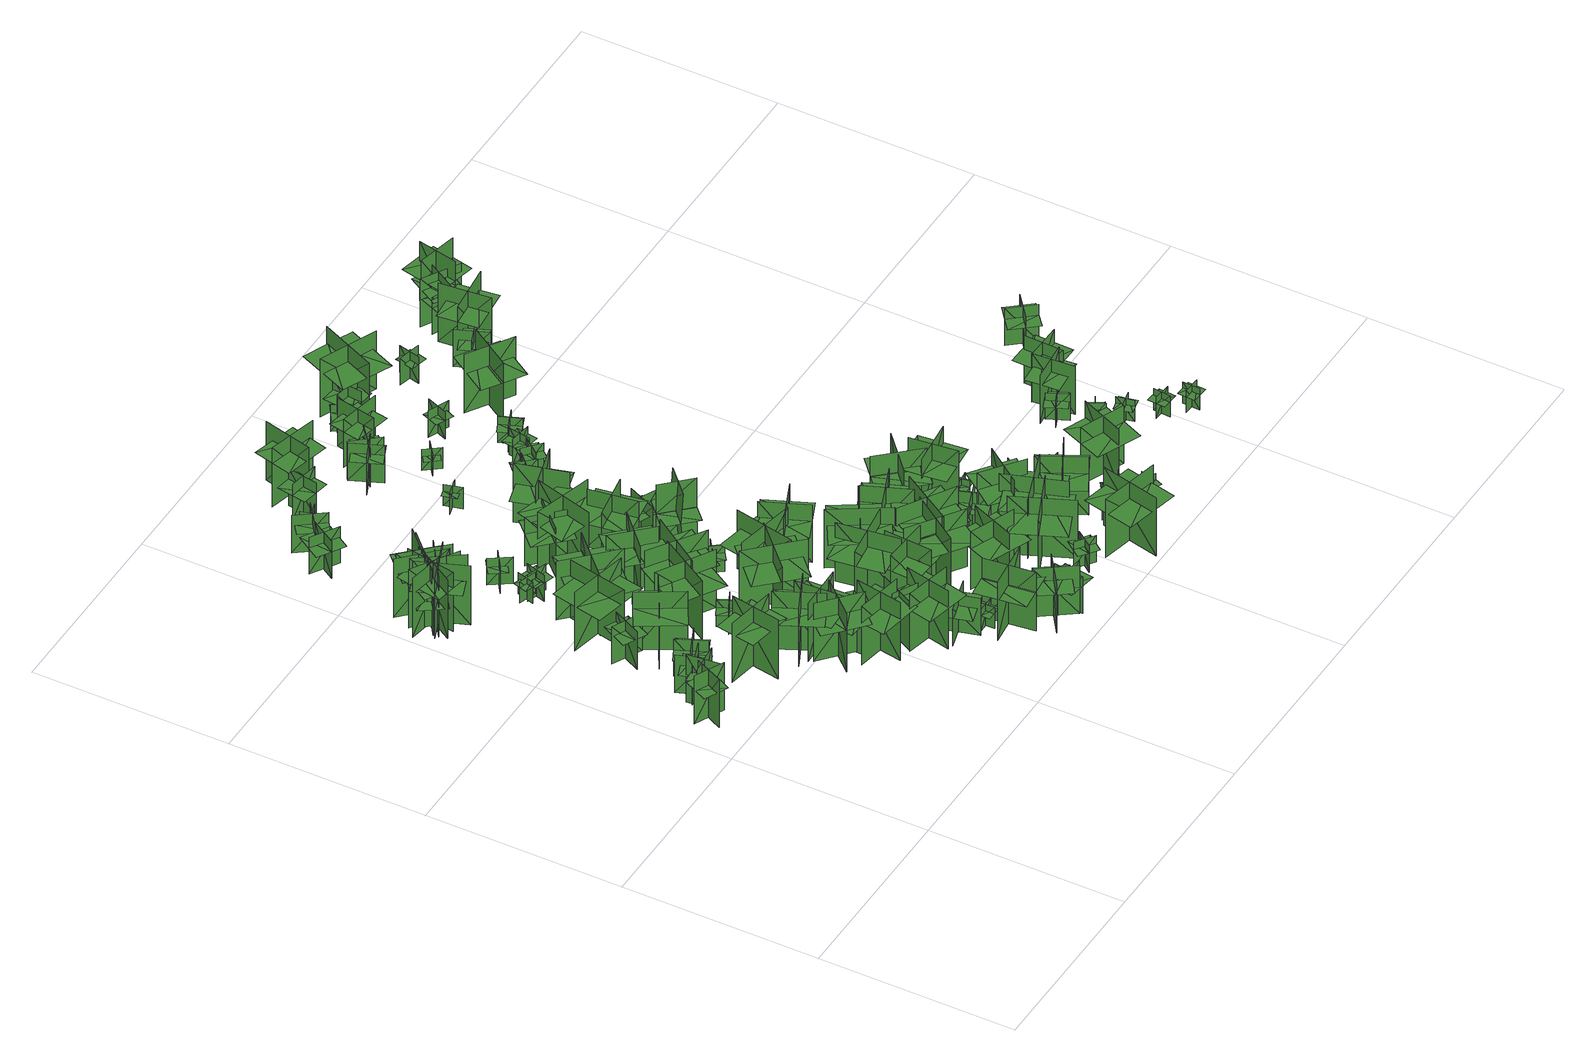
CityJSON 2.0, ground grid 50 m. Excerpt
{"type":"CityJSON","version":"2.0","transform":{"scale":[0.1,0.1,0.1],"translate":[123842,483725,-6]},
"CityObjects":{
"tree1":{"type":"SolitaryVegetationObject","geometry":[{"type":"MultiSurface","lod":"1","boundaries":[[[0,1,2]],[[0,2,3]],[[4,5,6]],[[4,6,7]],[[8,9,10]],[[8,10,11]],[[8,11,12]],[[8,12,13]]]}]},
"tree2":{"type":"SolitaryVegetationObject","geometry":[{"type":"MultiSurface","lod":"1","boundaries":[[[14,15,16]],[[14,16,17]],[[18,19,20]],[[18,20,21]],[[22,23,24]],[[22,24,25]],[[22,25,26]],[[22,26,27]]]}]},
"tree3":{"type":"SolitaryVegetationObject","geometry":[{"type":"MultiSurface","lod":"1","boundaries":[[[28,29,30]],[[28,30,31]],[[32,33,34]],[[32,34,35]],[[36,37,38]],[[36,38,39]],[[36,40,41]],[[36,41,37]]]}]},
"tree4":{"type":"SolitaryVegetationObject","geometry":[{"type":"MultiSurface","lod":"1","boundaries":[[[42,43,44]],[[42,44,45]],[[46,47,48]],[[46,48,49]],[[50,51,52]],[[50,52,53]],[[50,53,54]],[[50,54,55]]]}]},
"tree5":{"type":"SolitaryVegetationObject","geometry":[{"type":"MultiSurface","lod":"1","boundaries":[[[56,57,58]],[[56,58,59]],[[60,61,62]],[[60,62,63]],[[64,65,66]],[[64,66,67]],[[64,68,69]],[[64,69,65]]]}]},
"tree6":{"type":"SolitaryVegetationObject","geometry":[{"type":"MultiSurface","lod":"1","boundaries":[[[70,71,72]],[[70,72,73]],[[74,75,76]],[[74,76,77]],[[78,79,80]],[[78,80,81]],[[78,82,83]],[[78,83,79]]]}]},
"tree7":{"type":"SolitaryVegetationObject","geometry":[{"type":"MultiSurface","lod":"1","boundaries":[[[84,85,86]],[[84,86,87]],[[88,89,90]],[[88,90,91]],[[92,93,94]],[[92,94,95]],[[92,96,97]],[[92,97,93]]]}]},
"tree8":{"type":"SolitaryVegetationObject","geometry":[{"type":"MultiSurface","lod":"1","boundaries":[[[98,99,100]],[[98,100,101]],[[102,103,104]],[[102,104,105]],[[106,107,108]],[[106,108,109]],[[106,110,111]],[[106,111,107]]]}]},
"tree9":{"type":"SolitaryVegetationObject","geometry":[{"type":"MultiSurface","lod":"1","boundaries":[[[112,113,114]],[[112,114,115]],[[116,117,118]],[[116,118,119]],[[120,121,122]],[[120,122,123]],[[120,124,125]],[[120,125,121]]]}]},
"tree10":{"type":"SolitaryVegetationObject","geometry":[{"type":"MultiSurface","lod":"1","boundaries":[[[126,127,128]],[[126,128,129]],[[130,131,132]],[[130,132,133]],[[134,135,136]],[[134,136,137]],[[134,138,139]],[[134,139,135]]]}]},
"tree11":{"type":"SolitaryVegetationObject","geometry":[{"type":"MultiSurface","lod":"1","boundaries":[[[140,141,142]],[[140,142,143]],[[144,145,146]],[[144,146,147]],[[148,149,150]],[[148,150,151]],[[148,151,152]],[[148,152,153]]]}]},
"tree12":{"type":"SolitaryVegetationObject","geometry":[{"type":"MultiSurface","lod":"1","boundaries":[[[154,155,156]],[[154,156,157]],[[158,159,160]],[[158,160,161]],[[162,163,164]],[[162,164,165]],[[162,166,167]],[[162,167,163]]]}]},
"tree13":{"type":"SolitaryVegetationObject","geometry":[{"type":"MultiSurface","lod":"1","boundaries":[[[168,169,170]],[[168,170,171]],[[172,173,174]],[[172,174,175]],[[176,177,178]],[[176,178,179]],[[176,180,181]],[[176,181,177]]]}]},
"tree14":{"type":"SolitaryVegetationObject","geometry":[{"type":"MultiSurface","lod":"1","boundaries":[[[182,183,184]],[[182,184,185]],[[186,187,188]],[[186,188,189]],[[190,191,192]],[[190,192,193]],[[190,193,194]],[[190,194,195]]]}]},
"tree15":{"type":"SolitaryVegetationObject","geometry":[{"type":"MultiSurface","lod":"1","boundaries":[[[196,197,198]],[[196,198,199]],[[200,201,202]],[[200,202,203]],[[204,205,206]],[[204,206,207]],[[204,208,209]],[[204,209,205]]]}]},
"tree16":{"type":"SolitaryVegetationObject","geometry":[{"type":"MultiSurface","lod":"1","boundaries":[[[210,211,212]],[[210,212,213]],[[214,215,216]],[[214,216,217]],[[218,219,220]],[[218,220,221]],[[218,221,222]],[[218,222,223]]]}]},
"tree17":{"type":"SolitaryVegetationObject","geometry":[{"type":"MultiSurface","lod":"1","boundaries":[[[224,225,226]],[[224,226,227]],[[228,229,230]],[[228,230,231]],[[232,233,234]],[[232,234,235]],[[232,235,236]],[[232,236,237]]]}]},
"tree18":{"type":"SolitaryVegetationObject","geometry":[{"type":"MultiSurface","lod":"1","boundaries":[[[238,239,240]],[[238,240,241]],[[242,243,244]],[[242,244,245]],[[246,247,248]],[[246,248,249]],[[246,249,250]],[[246,250,251]]]}]},
"tree19":{"type":"SolitaryVegetationObject","geometry":[{"type":"MultiSurface","lod":"1","boundaries":[[[252,253,254]],[[252,254,255]],[[256,257,258]],[[256,258,259]],[[260,261,262]],[[260,262,263]],[[260,263,264]],[[260,264,265]]]}]},
"tree20":{"type":"SolitaryVegetationObject","geometry":[{"type":"MultiSurface","lod":"1","boundaries":[[[266,267,268]],[[266,268,269]],[[270,271,272]],[[270,272,273]],[[274,275,276]],[[274,276,277]],[[274,278,279]],[[274,279,275]]]}]},
"tree21":{"type":"SolitaryVegetationObject","geometry":[{"type":"MultiSurface","lod":"1","boundaries":[[[280,281,282]],[[280,282,283]],[[284,285,286]],[[284,286,287]],[[288,289,290]],[[288,290,291]],[[288,292,293]],[[288,293,289]]]}]},
"tree22":{"type":"SolitaryVegetationObject","geometry":[{"type":"MultiSurface","lod":"1","boundaries":[[[294,295,296]],[[294,296,297]],[[298,299,300]],[[298,300,301]],[[302,303,304]],[[302,304,305]],[[302,305,306]],[[302,306,307]]]}]},
"tree23":{"type":"SolitaryVegetationObject","geometry":[{"type":"MultiSurface","lod":"1","boundaries":[[[308,309,310]],[[308,310,311]],[[312,313,314]],[[312,314,315]],[[316,317,318]],[[316,318,319]],[[316,319,320]],[[316,320,321]]]}]},
"tree24":{"type":"SolitaryVegetationObject","geometry":[{"type":"MultiSurface","lod":"1","boundaries":[[[322,323,324]],[[322,324,325]],[[326,327,328]],[[326,328,329]],[[330,331,332]],[[330,332,333]],[[330,333,334]],[[330,334,335]]]}]},
"tree25":{"type":"SolitaryVegetationObject","geometry":[{"type":"MultiSurface","lod":"1","boundaries":[[[336,337,338]],[[336,338,339]],[[340,341,342]],[[340,342,343]],[[344,345,346]],[[344,346,347]],[[344,347,348]],[[344,348,349]]]}]},
"tree26":{"type":"SolitaryVegetationObject","geometry":[{"type":"MultiSurface","lod":"1","boundaries":[[[350,351,352]],[[350,352,353]],[[354,355,356]],[[354,356,357]],[[358,359,360]],[[358,360,361]],[[358,361,362]],[[358,362,363]]]}]},
"tree27":{"type":"SolitaryVegetationObject","geometry":[{"type":"MultiSurface","lod":"1","boundaries":[[[364,365,366]],[[364,366,367]],[[368,369,370]],[[368,370,371]],[[372,373,374]],[[372,374,375]],[[372,375,376]],[[372,376,377]]]}]},
"tree28":{"type":"SolitaryVegetationObject","geometry":[{"type":"MultiSurface","lod":"1","boundaries":[[[378,379,380]],[[378,380,381]],[[382,383,384]],[[382,384,385]],[[386,387,388]],[[386,388,389]],[[386,390,391]],[[386,391,387]]]}]},
"tree29":{"type":"SolitaryVegetationObject","geometry":[{"type":"MultiSurface","lod":"1","boundaries":[[[392,393,394]],[[392,394,395]],[[396,397,398]],[[396,398,399]],[[400,401,402]],[[400,402,403]],[[400,404,405]],[[400,405,401]]]}]},
"tree30":{"type":"SolitaryVegetationObject","geometry":[{"type":"MultiSurface","lod":"1","boundaries":[[[406,407,408]],[[406,408,409]],[[410,411,412]],[[410,412,413]],[[414,415,416]],[[414,416,417]],[[414,417,418]],[[414,418,419]]]}]},
"tree31":{"type":"SolitaryVegetationObject","geometry":[{"type":"MultiSurface","lod":"1","boundaries":[[[420,421,422]],[[420,422,423]],[[424,425,426]],[[424,426,427]],[[428,429,430]],[[428,430,431]],[[428,431,432]],[[428,432,433]]]}]},
"tree32":{"type":"SolitaryVegetationObject","geometry":[{"type":"MultiSurface","lod":"1","boundaries":[[[434,435,436]],[[434,436,437]],[[438,439,440]],[[438,440,441]],[[442,443,444]],[[442,444,445]],[[442,445,446]],[[442,446,447]]]}]},
"tree33":{"type":"SolitaryVegetationObject","geometry":[{"type":"MultiSurface","lod":"1","boundaries":[[[448,449,450]],[[448,450,451]],[[452,453,454]],[[452,454,455]],[[456,457,458]],[[456,458,459]],[[456,459,460]],[[456,460,461]]]}]},
"tree34":{"type":"SolitaryVegetationObject","geometry":[{"type":"MultiSurface","lod":"1","boundaries":[[[462,463,464]],[[462,464,465]],[[466,467,468]],[[466,468,469]],[[470,471,472]],[[470,472,473]],[[470,473,474]],[[470,474,475]]]}]},
"tree35":{"type":"SolitaryVegetationObject","geometry":[{"type":"MultiSurface","lod":"1","boundaries":[[[476,477,478]],[[476,478,479]],[[480,481,482]],[[480,482,483]],[[484,485,486]],[[484,486,487]],[[484,487,488]],[[484,488,489]]]}]},
"tree36":{"type":"SolitaryVegetationObject","geometry":[{"type":"MultiSurface","lod":"1","boundaries":[[[490,491,492]],[[490,492,493]],[[494,495,496]],[[494,496,497]],[[498,499,500]],[[498,500,501]],[[498,501,502]],[[498,502,503]]]}]},
"tree37":{"type":"SolitaryVegetationObject","geometry":[{"type":"MultiSurface","lod":"1","boundaries":[[[504,505,506]],[[504,506,507]],[[508,509,510]],[[508,510,511]],[[512,513,514]],[[512,514,515]],[[512,515,516]],[[512,516,517]]]}]},
"tree38":{"type":"SolitaryVegetationObject","geometry":[{"type":"MultiSurface","lod":"1","boundaries":[[[518,519,520]],[[518,520,521]],[[522,523,524]],[[522,524,525]],[[526,527,528]],[[526,528,529]],[[526,527,530]],[[526,530,531]]]}]},
"tree39":{"type":"SolitaryVegetationObject","geometry":[{"type":"MultiSurface","lod":"1","boundaries":[[[532,533,534]],[[532,534,535]],[[536,537,538]],[[536,538,539]],[[540,541,542]],[[540,542,543]],[[540,541,544]],[[540,544,545]]]}]},
"tree40":{"type":"SolitaryVegetationObject","geometry":[{"type":"MultiSurface","lod":"1","boundaries":[[[546,547,548]],[[546,548,549]],[[550,551,552]],[[550,552,553]],[[554,555,556]],[[554,556,557]],[[554,557,558]],[[554,558,559]]]}]},
"tree41":{"type":"SolitaryVegetationObject","geometry":[{"type":"MultiSurface","lod":"1","boundaries":[[[560,561,562]],[[560,562,563]],[[564,565,566]],[[564,566,567]],[[568,569,570]],[[568,570,571]],[[568,571,572]],[[568,572,573]]]}]},
"tree42":{"type":"SolitaryVegetationObject","geometry":[{"type":"MultiSurface","lod":"1","boundaries":[[[574,575,576]],[[574,576,577]],[[578,579,580]],[[578,580,581]],[[582,583,584]],[[582,584,585]],[[582,585,586]],[[582,586,587]]]}]},
"tree43":{"type":"SolitaryVegetationObject","geometry":[{"type":"MultiSurface","lod":"1","boundaries":[[[588,589,590]],[[588,590,591]],[[592,593,594]],[[592,594,595]],[[596,597,598]],[[596,598,599]],[[596,599,600]],[[596,600,601]]]}]},
"tree44":{"type":"SolitaryVegetationObject","geometry":[{"type":"MultiSurface","lod":"1","boundaries":[[[602,603,604]],[[602,604,605]],[[606,607,608]],[[606,608,609]],[[610,611,612]],[[610,612,613]],[[610,613,614]],[[610,614,615]]]}]},
"tree45":{"type":"SolitaryVegetationObject","geometry":[{"type":"MultiSurface","lod":"1","boundaries":[[[616,617,618]],[[616,618,619]],[[620,621,622]],[[620,622,623]],[[624,625,626]],[[624,626,627]],[[624,627,628]],[[624,628,629]]]}]},
"tree46":{"type":"SolitaryVegetationObject","geometry":[{"type":"MultiSurface","lod":"1","boundaries":[[[630,631,632]],[[630,632,633]],[[634,635,636]],[[634,636,637]],[[638,639,640]],[[638,640,641]],[[638,641,642]],[[638,642,643]]]}]},
"tree47":{"type":"SolitaryVegetationObject","geometry":[{"type":"MultiSurface","lod":"1","boundaries":[[[644,645,646]],[[644,646,647]],[[648,649,650]],[[648,650,651]],[[652,653,654]],[[652,654,655]],[[652,656,657]],[[652,657,653]]]}]},
"tree48":{"type":"SolitaryVegetationObject","geometry":[{"type":"MultiSurface","lod":"1","boundaries":[[[658,659,660]],[[658,660,661]],[[662,663,664]],[[662,664,665]],[[666,667,668]],[[666,668,669]],[[666,669,670]],[[666,670,671]]]}]},
"tree49":{"type":"SolitaryVegetationObject","geometry":[{"type":"MultiSurface","lod":"1","boundaries":[[[672,673,674]],[[672,674,675]],[[676,677,678]],[[676,678,679]],[[680,681,682]],[[680,682,683]],[[680,684,685]],[[680,685,681]]]}]},
"tree50":{"type":"SolitaryVegetationObject","geometry":[{"type":"MultiSurface","lod":"1","boundaries":[[[686,687,688]],[[686,688,689]],[[690,691,692]],[[690,692,693]],[[694,695,696]],[[694,696,697]],[[694,697,698]],[[694,698,699]]]}]},
"tree51":{"type":"SolitaryVegetationObject","geometry":[{"type":"MultiSurface","lod":"1","boundaries":[[[700,701,702]],[[700,702,703]],[[704,705,706]],[[704,706,707]],[[708,709,710]],[[708,710,711]],[[708,711,712]],[[708,712,713]]]}]},
"tree52":{"type":"SolitaryVegetationObject","geometry":[{"type":"MultiSurface","lod":"1","boundaries":[[[714,715,716]],[[714,716,717]],[[718,719,720]],[[718,720,721]],[[722,723,724]],[[722,724,725]],[[722,723,726]],[[722,726,727]]]}]},
"tree53":{"type":"SolitaryVegetationObject","geometry":[{"type":"MultiSurface","lod":"1","boundaries":[[[728,729,730]],[[728,730,731]],[[732,733,734]],[[732,734,735]],[[736,737,738]],[[736,738,739]],[[736,739,740]],[[736,740,741]]]}]},
"tree54":{"type":"SolitaryVegetationObject","geometry":[{"type":"MultiSurface","lod":"1","boundaries":[[[742,743,744]],[[742,744,745]],[[746,747,748]],[[746,748,749]],[[750,751,752]],[[750,752,753]],[[750,753,754]],[[750,754,755]]]}]},
"tree55":{"type":"SolitaryVegetationObject","geometry":[{"type":"MultiSurface","lod":"1","boundaries":[[[756,757,758]],[[756,758,759]],[[760,761,762]],[[760,762,763]],[[764,765,766]],[[764,766,767]],[[764,767,768]],[[764,768,769]]]}]},
"tree56":{"type":"SolitaryVegetationObject","geometry":[{"type":"MultiSurface","lod":"1","boundaries":[[[770,771,772]],[[770,772,773]],[[774,775,776]],[[774,776,777]],[[778,779,775]],[[778,775,774]],[[780,781,771]],[[780,771,770]],[[770,771,782]],[[770,782,783]],[[770,784,785]],[[770,785,771]]]}]},
"tree57":{"type":"SolitaryVegetationObject","geometry":[{"type":"MultiSurface","lod":"1","boundaries":[[[786,787,788]],[[786,788,789]],[[790,791,792]],[[790,792,793]],[[794,795,796]],[[794,796,797]],[[794,797,798]],[[794,798,799]]]}]},
"tree58":{"type":"SolitaryVegetationObject","geometry":[{"type":"MultiSurface","lod":"1","boundaries":[[[800,801,802]],[[800,802,803]],[[804,805,806]],[[804,806,807]],[[808,809,810]],[[808,810,811]],[[808,811,812]],[[808,812,813]]]}]},
"tree59":{"type":"SolitaryVegetationObject","geometry":[{"type":"MultiSurface","lod":"1","boundaries":[[[814,815,816]],[[814,816,817]],[[818,819,820]],[[818,820,821]],[[822,823,824]],[[822,824,825]],[[822,826,827]],[[822,827,823]]]}]},
"tree60":{"type":"SolitaryVegetationObject","geometry":[{"type":"MultiSurface","lod":"1","boundaries":[[[828,829,830]],[[828,830,831]],[[832,833,834]],[[832,834,835]],[[836,837,838]],[[836,838,839]],[[836,840,841]],[[836,841,837]]]}]},
"tree61":{"type":"SolitaryVegetationObject","geometry":[{"type":"MultiSurface","lod":"1","boundaries":[[[842,843,844]],[[842,844,845]],[[846,847,848]],[[846,848,849]],[[850,851,852]],[[850,852,853]],[[850,853,854]],[[850,854,855]]]}]},
"tree62":{"type":"SolitaryVegetationObject","geometry":[{"type":"MultiSurface","lod":"1","boundaries":[[[856,857,858]],[[856,858,859]],[[860,861,862]],[[860,862,863]],[[864,865,866]],[[864,866,867]],[[864,867,868]],[[864,868,869]]]}]},
"tree63":{"type":"SolitaryVegetationObject","geometry":[{"type":"MultiSurface","lod":"1","boundaries":[[[870,871,872]],[[870,872,873]],[[874,875,876]],[[874,876,877]],[[878,879,880]],[[878,880,881]],[[878,881,882]],[[878,882,883]]]}]},
"tree64":{"type":"SolitaryVegetationObject","geometry":[{"type":"MultiSurface","lod":"1","boundaries":[[[884,885,886]],[[884,886,887]],[[888,889,890]],[[888,890,891]],[[892,893,894]],[[892,894,895]],[[892,895,896]],[[892,896,897]]]}]},
"tree65":{"type":"SolitaryVegetationObject","geometry":[{"type":"MultiSurface","lod":"1","boundaries":[[[898,899,900]],[[898,900,901]],[[902,903,904]],[[902,904,905]],[[906,907,908]],[[906,908,909]],[[906,909,910]],[[906,910,911]]]}]},
"tree66":{"type":"SolitaryVegetationObject","geometry":[{"type":"MultiSurface","lod":"1","boundaries":[[[912,913,914]],[[912,914,915]],[[916,917,918]],[[916,918,919]],[[920,921,922]],[[920,922,923]],[[920,923,924]],[[920,924,925]]]}]},
"tree67":{"type":"SolitaryVegetationObject","geometry":[{"type":"MultiSurface","lod":"1","boundaries":[[[926,927,928]],[[926,928,929]],[[930,931,932]],[[930,932,933]],[[934,935,936]],[[934,936,937]],[[934,938,939]],[[934,939,935]]]}]},
"tree68":{"type":"SolitaryVegetationObject","geometry":[{"type":"MultiSurface","lod":"1","boundaries":[[[940,941,942]],[[940,942,943]],[[944,945,946]],[[944,946,947]],[[948,949,950]],[[948,950,951]],[[948,951,952]],[[948,952,953]]]}]},
"tree69":{"type":"SolitaryVegetationObject","geometry":[{"type":"MultiSurface","lod":"1","boundaries":[[[954,955,956]],[[954,956,957]],[[958,959,960]],[[958,960,961]],[[962,963,964]],[[962,964,965]],[[962,965,966]],[[962,966,967]]]}]},
"tree70":{"type":"SolitaryVegetationObject","geometry":[{"type":"MultiSurface","lod":"1","boundaries":[[[968,969,970]],[[968,970,971]],[[972,973,974]],[[972,974,975]],[[976,977,978]],[[976,978,979]],[[976,979,980]],[[976,980,981]]]}]},
"tree71":{"type":"SolitaryVegetationObject","geometry":[{"type":"MultiSurface","lod":"1","boundaries":[[[982,983,984]],[[982,984,985]],[[986,987,988]],[[986,988,989]],[[990,991,992]],[[990,992,993]],[[990,993,994]],[[990,994,995]]]}]},
"tree72":{"type":"SolitaryVegetationObject","geometry":[{"type":"MultiSurface","lod":"1","boundaries":[[[996,997,998]],[[996,998,999]],[[1000,1001,1002]],[[1000,1002,1003]],[[1004,1005,1006]],[[1004,1006,1007]],[[1004,1007,1008]],[[1004,1008,1009]]]}]},
"tree73":{"type":"SolitaryVegetationObject","geometry":[{"type":"MultiSurface","lod":"1","boundaries":[[[1010,1011,1012]],[[1010,1012,1013]],[[1014,1015,1016]],[[1014,1016,1017]],[[1018,1019,1020]],[[1018,1020,1021]],[[1018,1021,1022]],[[1018,1022,1023]]]}]},
"tree74":{"type":"SolitaryVegetationObject","geometry":[{"type":"MultiSurface","lod":"1","boundaries":[[[1024,1025,1026]],[[1024,1026,1027]],[[1028,1029,1030]],[[1028,1030,1031]],[[1032,1033,1034]],[[1032,1034,1035]],[[1032,1035,1036]],[[1032,1036,1037]]]}]},
"tree75":{"type":"SolitaryVegetationObject","geometry":[{"type":"MultiSurface","lod":"1","boundaries":[[[1038,1039,1040]],[[1038,1040,1041]],[[1042,1043,1044]],[[1042,1044,1045]],[[1046,1047,1048]],[[1046,1048,1049]],[[1046,1047,1050]],[[1046,1050,1051]]]}]},
"tree76":{"type":"SolitaryVegetationObject","geometry":[{"type":"MultiSurface","lod":"1","boundaries":[[[1052,1053,1054]],[[1052,1054,1055]],[[1056,1057,1058]],[[1056,1058,1059]],[[1060,1061,1062]],[[1060,1062,1063]],[[1060,1063,1064]],[[1060,1064,1065]]]}]},
"tree77":{"type":"SolitaryVegetationObject","geometry":[{"type":"MultiSurface","lod":"1","boundaries":[[[1066,1067,1068]],[[1066,1068,1069]],[[1070,1071,1072]],[[1070,1072,1073]],[[1074,1075,1076]],[[1074,1076,1077]],[[1074,1077,1078]],[[1074,1078,1079]]]}]},
"tree78":{"type":"SolitaryVegetationObject","geometry":[{"type":"MultiSurface","lod":"1","boundaries":[[[1080,1081,1082]],[[1080,1082,1083]],[[1084,1085,1086]],[[1084,1086,1087]],[[1088,1089,1090]],[[1088,1090,1091]],[[1088,1091,1092]],[[1088,1092,1093]]]}]},
"tree79":{"type":"SolitaryVegetationObject","geometry":[{"type":"MultiSurface","lod":"1","boundaries":[[[1094,1095,1096]],[[1094,1096,1097]],[[1098,1099,1100]],[[1098,1100,1101]],[[1102,1103,1104]],[[1102,1104,1105]],[[1102,1105,1106]],[[1102,1106,1107]]]}]},
"tree80":{"type":"SolitaryVegetationObject","geometry":[{"type":"MultiSurface","lod":"1","boundaries":[[[1108,1109,1110]],[[1108,1110,1111]],[[1112,1113,1114]],[[1112,1114,1115]],[[1116,1117,1118]],[[1116,1118,1119]],[[1116,1119,1120]],[[1116,1120,1121]]]}]},
"tree81":{"type":"SolitaryVegetationObject","geometry":[{"type":"MultiSurface","lod":"1","boundaries":[[[1122,1123,1124]],[[1122,1124,1125]],[[1126,1127,1128]],[[1126,1128,1129]],[[1130,1131,1132]],[[1130,1132,1133]],[[1130,1133,1134]],[[1130,1134,1135]]]}]},
"tree82":{"type":"SolitaryVegetationObject","geometry":[{"type":"MultiSurface","lod":"1","boundaries":[[[1136,1137,1138]],[[1136,1138,1139]],[[1140,1141,1142]],[[1140,1142,1143]],[[1144,1145,1146]],[[1144,1146,1147]],[[1144,1147,1148]],[[1144,1148,1149]]]}]},
"tree83":{"type":"SolitaryVegetationObject","geometry":[{"type":"MultiSurface","lod":"1","boundaries":[[[1150,1151,1152]],[[1150,1152,1153]],[[1154,1155,1156]],[[1154,1156,1157]],[[1158,1159,1160]],[[1158,1160,1161]],[[1158,1161,1162]],[[1158,1162,1163]]]}]},
"tree84":{"type":"SolitaryVegetationObject","geometry":[{"type":"MultiSurface","lod":"1","boundaries":[[[1164,1165,1166]],[[1164,1166,1167]],[[1168,1169,1170]],[[1168,1170,1171]],[[1172,1173,1174]],[[1172,1174,1175]],[[1172,1175,1176]],[[1172,1176,1177]]]}]},
"tree85":{"type":"SolitaryVegetationObject","geometry":[{"type":"MultiSurface","lod":"1","boundaries":[[[1178,1179,1180]],[[1178,1180,1181]],[[1182,1183,1184]],[[1182,1184,1185]],[[1186,1187,1188]],[[1186,1188,1189]],[[1186,1189,1190]],[[1186,1190,1191]]]}]},
"tree86":{"type":"SolitaryVegetationObject","geometry":[{"type":"MultiSurface","lod":"1","boundaries":[[[1192,1193,1194]],[[1192,1194,1195]],[[1196,1197,1198]],[[1196,1198,1199]],[[1200,1201,1202]],[[1200,1202,1203]],[[1200,1203,1204]],[[1200,1204,1205]]]}]},
"tree87":{"type":"SolitaryVegetationObject","geometry":[{"type":"MultiSurface","lod":"1","boundaries":[[[1206,1207,1208]],[[1206,1208,1209]],[[1210,1211,1212]],[[1210,1212,1213]],[[1214,1215,1216]],[[1214,1216,1217]],[[1214,1215,1218]],[[1214,1218,1219]]]}]},
"tree88":{"type":"SolitaryVegetationObject","geometry":[{"type":"MultiSurface","lod":"1","boundaries":[[[1220,1221,1222]],[[1220,1222,1223]],[[1224,1225,1226]],[[1224,1226,1227]],[[1228,1229,1230]],[[1228,1230,1231]],[[1228,1231,1232]],[[1228,1232,1233]]]}]},
"tree89":{"type":"SolitaryVegetationObject","geometry":[{"type":"MultiSurface","lod":"1","boundaries":[[[1234,1235,1236]],[[1234,1236,1237]],[[1238,1239,1240]],[[1238,1240,1241]],[[1242,1243,1244]],[[1242,1244,1245]],[[1242,1245,1246]],[[1242,1246,1247]]]}]},
"tree90":{"type":"SolitaryVegetationObject","geometry":[{"type":"MultiSurface","lod":"1","boundaries":[[[1248,1249,1250]],[[1248,1250,1251]],[[1252,1253,1254]],[[1252,1254,1255]],[[1256,1257,1258]],[[1256,1258,1259]],[[1256,1259,1260]],[[1256,1260,1261]]]}]},
"tree91":{"type":"SolitaryVegetationObject","geometry":[{"type":"MultiSurface","lod":"1","boundaries":[[[1262,1263,1264]],[[1262,1264,1265]],[[1266,1267,1268]],[[1266,1268,1269]],[[1270,1271,1272]],[[1270,1272,1273]],[[1270,1274,1275]],[[1270,1275,1271]]]}]},
"tree92":{"type":"SolitaryVegetationObject","geometry":[{"type":"MultiSurface","lod":"1","boundaries":[[[1276,1277,1278]],[[1276,1278,1279]],[[1280,1281,1282]],[[1280,1282,1283]],[[1284,1285,1286]],[[1284,1286,1287]],[[1284,1288,1289]],[[1284,1289,1285]]]}]},
"tree93":{"type":"SolitaryVegetationObject","geometry":[{"type":"MultiSurface","lod":"1","boundaries":[[[1290,1291,1292]],[[1290,1292,1293]],[[1294,1295,1296]],[[1294,1296,1297]],[[1298,1299,1300]],[[1298,1300,1301]],[[1298,1301,1302]],[[1298,1302,1303]]]}]},
"tree94":{"type":"SolitaryVegetationObject","geometry":[{"type":"MultiSurface","lod":"1","boundaries":[[[1304,1305,1306]],[[1304,1306,1307]],[[1308,1309,1310]],[[1308,1310,1311]],[[1312,1313,1314]],[[1312,1314,1315]],[[1312,1315,1316]],[[1312,1316,1317]]]}]},
"tree95":{"type":"SolitaryVegetationObject","geometry":[{"type":"MultiSurface","lod":"1","boundaries":[[[1318,1319,1320]],[[1318,1320,1321]],[[1322,1323,1324]],[[1322,1324,1325]],[[1326,1327,1328]],[[1326,1328,1329]],[[1326,1329,1330]],[[1326,1330,1331]]]}]},
"tree96":{"type":"SolitaryVegetationObject","geometry":[{"type":"MultiSurface","lod":"1","boundaries":[[[1332,1333,1334]],[[1332,1334,1335]],[[1336,1337,1338]],[[1336,1338,1339]],[[1340,1341,1342]],[[1340,1342,1343]],[[1340,1343,1344]],[[1340,1344,1345]]]}]},
"tree97":{"type":"SolitaryVegetationObject","geometry":[{"type":"MultiSurface","lod":"1","boundaries":[[[1346,1347,1348]],[[1346,1348,1349]],[[1350,1351,1352]],[[1350,1352,1353]],[[1354,1355,1356]],[[1354,1356,1357]],[[1354,1358,1359]],[[1354,1359,1355]]]}]},
"tree98":{"type":"SolitaryVegetationObject","geometry":[{"type":"MultiSurface","lod":"1","boundaries":[[[1360,1361,1362]],[[1360,1362,1363]],[[1364,1365,1366]],[[1364,1366,1367]],[[1368,1369,1370]],[[1368,1370,1371]],[[1368,1372,1373]],[[1368,1373,1369]]]}]},
"tree99":{"type":"SolitaryVegetationObject","geometry":[{"type":"MultiSurface","lod":"1","boundaries":[[[1374,1375,1376]],[[1374,1376,1377]],[[1378,1379,1380]],[[1378,1380,1381]],[[1382,1383,1384]],[[1382,1384,1385]],[[1382,1385,1386]],[[1382,1386,1387]]]}]},
"tree100":{"type":"SolitaryVegetationObject","geometry":[{"type":"MultiSurface","lod":"1","boundaries":[[[1388,1389,1390]],[[1388,1390,1391]],[[1392,1393,1394]],[[1392,1394,1395]],[[1396,1397,1398]],[[1396,1398,1399]],[[1396,1400,1401]],[[1396,1401,1397]]]}]},
"tree101":{"type":"SolitaryVegetationObject","geometry":[{"type":"MultiSurface","lod":"1","boundaries":[[[1402,1403,1404]],[[1402,1404,1405]],[[1406,1407,1408]],[[1406,1408,1409]],[[1410,1411,1412]],[[1410,1412,1413]],[[1410,1413,1414]],[[1410,1414,1415]]]}]},
"tree102":{"type":"SolitaryVegetationObject","geometry":[{"type":"MultiSurface","lod":"1","boundaries":[[[1416,1417,1418]],[[1416,1418,1419]],[[1420,1421,1422]],[[1420,1422,1423]],[[1424,1425,1426]],[[1424,1426,1427]],[[1424,1427,1428]],[[1424,1428,1429]]]}]},
"tree103":{"type":"SolitaryVegetationObject","geometry":[{"type":"MultiSurface","lod":"1","boundaries":[[[1430,1431,1432]],[[1430,1432,1433]],[[1434,1435,1436]],[[1434,1436,1437]],[[1438,1439,1440]],[[1438,1440,1441]],[[1438,1441,1442]],[[1438,1442,1443]]]}]}
},
"vertices":[
[112,647,6],[77,574,6],[77,574,146],[112,647,146],[61,629,6],[61,629,146],[134,594,146],[134,594,6],[64,628,101],[49,597,101],[108,569,101],[123,599,101],[138,630,101],[79,658,101],
[83,633,7],[163,642,7],[163,642,146],[83,633,146],[125,600,7],[125,600,146],[116,680,146],[116,680,7],[125,603,101],[158,607,101],[151,671,101],[117,667,101],[83,663,101],[91,599,101],
[193,693,6],[115,664,6],[115,664,116],[193,693,116],[133,719,6],[162,642,6],[162,642,116],[133,719,116],[186,690,88],[115,664,88],[127,633,88],[198,660,88],[175,721,88],[104,694,88],
[164,695,7],[235,727,7],[235,727,115],[164,695,115],[212,677,7],[180,747,7],[180,747,115],[212,677,115],[212,677,84],[248,693,84],[216,763,84],[180,747,84],[145,731,84],[177,661,84],
[153,825,14],[190,899,14],[190,899,123],[153,825,123],[215,847,14],[141,883,14],[141,883,123],[215,847,123],[156,832,95],[190,899,95],[161,914,95],[127,846,95],[186,817,95],[219,885,95],
[80,1266,13],[42,1321,13],[42,1321,123],[80,1266,123],[89,1317,13],[34,1278,13],[34,1278,123],[89,1317,123],[89,1317,87],[34,1278,87],[55,1249,87],[110,1287,87],[68,1346,87],[14,1308,87],
[93,1376,10],[71,1247,10],[71,1247,182],[93,1376,182],[9,1316,10],[137,1294,10],[137,1294,182],[9,1316,182],[91,1365,137],[71,1247,137],[121,1239,137],[142,1356,137],[41,1373,137],[20,1256,137],
[109,1224,10],[62,1345,10],[62,1345,182],[109,1224,182],[150,1318,10],[29,1271,10],[29,1271,182],[150,1318,182],[105,1234,137],[62,1345,137],[14,1326,137],[57,1215,137],[153,1253,137],[110,1363,137],
[43,1246,10],[111,1357,10],[111,1357,182],[43,1246,182],[143,1270,10],[32,1339,10],[32,1339,182],[143,1270,182],[49,1256,137],[111,1357,137],[68,1384,137],[5,1283,137],[92,1229,137],[155,1330,137],
[225,624,6],[353,602,6],[353,602,178],[225,624,178],[285,541,6],[308,669,6],[308,669,178],[285,541,178],[236,623,134],[353,602,134],[362,652,134],[245,673,134],[227,572,134],[344,551,134],
[290,849,7],[185,787,7],[185,787,176],[290,849,176],[212,870,7],[274,765,7],[274,765,176],[212,870,176],[212,870,129],[159,839,129],[221,734,129],[274,765,129],[326,796,129],[264,901,129],
[39,1266,10],[145,1340,10],[145,1340,182],[39,1266,182],[140,1249,10],[66,1355,10],[66,1355,182],[140,1249,182],[48,1272,137],[145,1340,137],[116,1383,137],[18,1314,137],[77,1230,137],[175,1298,137],
[150,1387,10],[58,1295,10],[58,1295,182],[150,1387,182],[47,1386,10],[139,1294,10],[139,1294,182],[47,1386,182],[142,1379,137],[58,1295,137],[94,1258,137],[178,1342,137],[106,1415,137],[22,1331,137],
[236,1041,11],[204,887,11],[204,887,182],[236,1041,182],[143,979,11],[297,946,11],[297,946,182],[143,979,182],[149,977,135],[135,910,135],[276,880,135],[290,947,135],[305,1015,135],[163,1045,135],
[156,1296,10],[65,1389,10],[65,1389,182],[156,1296,182],[156,1399,10],[64,1308,10],[64,1308,182],[156,1399,182],[149,1304,137],[65,1389,137],[29,1353,137],[112,1268,137],[185,1340,137],[102,1425,137],
[342,520,8],[452,572,8],[452,572,177],[342,520,177],[418,492,8],[366,602,8],[366,602,177],[418,492,177],[418,492,130],[473,518,130],[421,628,130],[366,602,130],[311,576,130],[363,466,130],
[375,500,7],[466,420,7],[466,420,177],[375,500,177],[379,419,7],[460,510,7],[460,510,177],[379,419,177],[379,419,129],[425,379,129],[506,470,129],[460,510,129],[414,551,129],[334,460,129],
[214,1066,12],[326,955,12],[326,955,183],[214,1066,183],[216,954,12],[327,1065,12],[327,1065,183],[216,954,183],[220,958,135],[269,910,135],[371,1012,135],[322,1061,135],[274,1109,135],[172,1007,135],
[368,510,8],[490,515,8],[490,515,177],[368,510,177],[428,455,8],[422,576,8],[422,576,177],[428,455,177],[428,455,130],[489,457,130],[483,579,130],[422,576,130],[362,573,130],[367,452,130],
[268,1149,14],[223,1163,14],[223,1163,76],[268,1149,76],[250,1182,14],[236,1137,14],[236,1137,76],[250,1182,76],[264,1150,60],[223,1163,60],[217,1145,60],[258,1132,60],[270,1168,60],[228,1181,60],
[498,451,6],[415,457,6],[415,457,116],[498,451,116],[454,500,6],[449,418,6],[449,418,116],[454,500,116],[490,452,87],[415,457,87],[413,424,87],[488,419,87],[493,484,87],[417,489,87],
[472,335,6],[492,455,6],[492,455,176],[472,335,176],[538,381,6],[418,402,6],[418,402,176],[538,381,176],[538,381,128],[548,441,128],[428,462,128],[418,402,128],[408,341,128],[528,321,128],
[84,1621,12],[150,1579,12],[150,1579,119],[84,1621,119],[95,1570,12],[136,1636,12],[136,1636,119],[95,1570,119],[95,1570,89],[128,1550,89],[169,1615,89],[136,1636,89],[104,1656,89],[62,1591,89],
[360,708,10],[410,733,10],[410,733,87],[360,708,87],[395,697,10],[370,746,10],[370,746,87],[395,697,87],[395,697,66],[420,709,66],[395,758,66],[370,746,66],[346,733,66],[371,684,66],
[426,777,10],[291,858,10],[291,858,181],[426,777,181],[398,886,10],[316,751,10],[316,751,181],[398,886,181],[394,880,133],[335,916,133],[261,792,133],[320,757,133],[378,721,133],[453,845,133],
[246,1156,5],[299,1139,5],[299,1139,82],[246,1156,82],[263,1123,5],[279,1176,5],[279,1176,82],[263,1123,82],[263,1123,60],[289,1115,60],[306,1168,60],[279,1176,60],[253,1184,60],[236,1131,60],
[272,1247,19],[225,1214,19],[225,1214,96],[272,1247,96],[236,1254,19],[236,1254,96],[269,1206,96],[269,1206,19],[236,1254,72],[216,1240,72],[242,1202,72],[262,1215,72],[282,1229,72],[255,1267,72],
[590,347,3],[496,397,3],[496,397,144],[590,347,144],[565,427,3],[515,333,3],[515,333,144],[565,427,144],[582,351,108],[496,397,108],[476,360,108],[562,314,108],[602,388,108],[516,434,108],
[132,1692,7],[181,1626,7],[181,1626,117],[132,1692,117],[123,1628,7],[189,1677,7],[189,1677,117],[123,1628,117],[136,1687,88],[181,1626,88],[207,1645,88],[162,1706,88],[110,1667,88],[155,1606,88],
[562,263,3],[588,382,3],[588,382,172],[562,263,172],[631,307,3],[512,333,3],[512,333,172],[631,307,172],[631,307,125],[643,366,125],[524,392,125],[512,333,125],[499,273,125],[618,247,125],
[455,935,9],[366,805,9],[366,805,180],[455,935,180],[344,913,9],[475,825,9],[475,825,180],[344,913,180],[350,909,132],[311,852,132],[431,771,132],[469,828,132],[508,885,132],[388,966,132],
[354,930,8],[442,1014,8],[442,1014,178],[354,930,178],[435,928,8],[351,1015,8],[351,1015,178],[435,928,178],[435,928,130],[479,970,130],[395,1058,130],[351,1015,130],[307,973,130],[392,885,130],
[181,1699,11],[198,1644,11],[198,1644,89],[181,1699,89],[164,1666,11],[164,1666,89],[219,1683,89],[219,1683,11],[164,1666,64],[171,1643,64],[215,1657,64],[208,1680,64],[201,1703,64],[157,1690,64],
[556,616,10],[446,729,10],[446,729,181],[556,616,181],[556,729,10],[443,619,10],[443,619,181],[556,729,181],[552,724,133],[504,774,133],[400,673,133],[448,623,133],[496,574,133],[600,675,133],
[635,221,5],[608,318,5],[608,318,113],[635,221,113],[669,284,5],[573,257,5],[573,257,113],[669,284,113],[665,283,83],[654,325,83],[565,300,83],[577,258,83],[589,216,83],[677,241,83],
[517,561,8],[561,567,8],[561,567,70],[517,561,70],[540,543,8],[535,587,8],[535,587,70],[540,543,70],[540,543,53],[562,546,53],[557,590,53],[535,587,53],[513,584,53],[518,540,53],
[667,248,7],[668,204,7],[668,204,69],[667,248,69],[647,227,7],[691,227,7],[691,227,69],[647,227,69],[647,227,51],[647,205,51],[691,205,51],[691,227,51],[691,250,51],[646,249,51],
[423,1146,6],[347,1220,6],[347,1220,147],[423,1146,147],[422,1218,6],[348,1142,6],[348,1142,147],[422,1218,147],[425,1148,100],[350,1223,100],[313,1185,100],[388,1111,100],[380,1253,100],[455,1179,100],
[692,249,5],[708,121,5],[708,121,177],[692,249,177],[638,179,5],[766,195,5],[766,195,177],[638,179,177],[688,248,120],[703,120,120],[768,128,120],[752,256,120],[652,114,120],[636,242,120],
[566,802,9],[536,647,9],[536,647,180],[566,802,180],[473,738,9],[628,708,9],[628,708,180],[473,738,180],[480,737,132],[467,669,132],[609,642,132],[622,710,132],[635,777,132],[493,804,132],
[400,1087,7],[442,1239,7],[442,1239,178],[400,1087,178],[497,1144,7],[346,1186,7],[346,1186,178],[497,1144,178],[491,1146,131],[509,1212,131],[370,1251,131],[352,1184,131],[333,1118,131],[473,1079,131],
[545,859,11],[501,826,11],[501,826,88],[545,859,88],[509,864,11],[542,820,11],[542,820,88],[509,864,88],[509,864,67],[487,848,67],[520,804,67],[542,820,67],[564,837,67],[531,881,67],
[223,1740,11],[300,1728,11],[300,1728,119],[223,1740,119],[253,1698,11],[266,1775,11],[266,1775,119],[253,1698,119],[253,1698,89],[291,1692,89],[304,1769,89],[266,1775,89],[227,1781,89],[215,1705,89],
[722,423,7],[600,430,7],[600,430,177],[722,423,177],[668,484,7],[661,362,7],[661,362,177],[668,484,177],[668,484,129],[607,488,129],[600,366,129],[661,362,129],[722,359,129],[729,480,129],
[534,1081,8],[414,1062,8],[414,1062,177],[534,1081,177],[469,1129,8],[488,1009,8],[488,1009,177],[469,1129,177],[469,1129,130],[409,1120,130],[428,1000,130],[488,1009,130],[548,1018,130],[529,1139,130],
[659,436,8],[637,592,8],[637,592,179],[659,436,179],[726,527,8],[570,505,8],[570,505,179],[726,527,179],[719,526,132],[710,594,132],[566,574,132],[576,506,132],[586,438,132],[729,458,132],
[724,78,5],[810,140,5],[810,140,146],[724,78,146],[807,65,5],[745,152,5],[745,152,146],[807,65,146],[731,84,109],[810,140,109],[786,174,109],[707,118,109],[756,49,109],[835,106,109],
[429,1216,9],[505,1201,9],[505,1201,117],[429,1216,117],[457,1173,9],[472,1249,9],[472,1249,117],[457,1173,117],[457,1173,87],[495,1166,87],[510,1242,87],[472,1249,87],[434,1256,87],[419,1180,87],
[373,1774,8],[247,1806,8],[247,1806,180],[373,1774,180],[320,1862,8],[288,1736,8],[288,1736,180],[320,1862,180],[363,1776,136],[247,1806,136],[235,1756,136],[350,1727,136],[375,1826,136],[260,1856,136],
[820,136,6],[809,59,6],[809,59,113],[820,136,113],[779,105,6],[855,94,6],[855,94,113],[779,105,113],[779,105,83],[773,67,83],[850,55,83],[855,94,83],[861,132,83],[784,143,83],
[589,696,10],[701,744,10],[701,744,179],[589,696,179],[664,666,10],[616,777,10],[616,777,179],[664,666,179],[664,666,132],[720,690,132],[672,802,132],[616,777,132],[560,753,132],[608,642,132],
[421,1233,7],[546,1267,7],[546,1267,179],[421,1233,179],[498,1190,7],[464,1315,7],[464,1315,179],[498,1190,179],[422,1229,121],[547,1263,121],[530,1326,121],[405,1292,121],[561,1213,121],[436,1179,121],
[453,1457,17],[408,1445,17],[408,1445,79],[453,1457,79],[427,1472,17],[427,1472,79],[439,1427,79],[439,1427,17],[427,1472,60],[409,1467,60],[418,1431,60],[437,1436,60],[456,1441,60],[446,1476,60],
[632,524,12],[766,606,12],[766,606,183],[632,524,183],[741,499,12],[659,633,12],[659,633,183],[741,499,183],[738,504,136],[797,540,136],[721,663,136],[662,627,136],[604,591,136],[679,468,136],
[579,1079,10],[545,1005,10],[545,1005,118],[579,1079,118],[530,1061,10],[530,1061,118],[604,1027,118],[604,1027,10],[530,1061,84],[516,1030,84],[575,1003,84],[589,1033,84],[604,1064,84],[544,1091,84],
[555,1001,94],[619,934,94],[654,967,94],[590,1035,94],[619,1001,94],[551,937,94],[555,933,179],[623,997,179],[623,997,8],[555,933,8],[552,999,8],[616,931,8],[619,934,179],[555,1001,179],[520,969,94],[584,901,94],
[805,471,7],[715,342,7],[715,342,178],[805,471,178],[694,450,7],[823,360,7],[823,360,178],[694,450,178],[699,446,131],[660,390,131],[779,307,131],[818,363,131],[858,420,131],[739,503,131],
[794,237,9],[840,350,9],[840,350,178],[794,237,178],[869,268,9],[756,314,9],[756,314,178],[869,268,178],[869,268,130],[892,324,130],[779,370,130],[756,314,130],[733,257,130],[846,211,130],
[403,1701,12],[436,1626,12],[436,1626,122],[403,1701,122],[380,1640,12],[456,1673,12],[456,1673,122],[380,1640,122],[406,1695,94],[436,1626,94],[466,1639,94],[436,1708,94],[376,1682,94],[406,1613,94],
[472,1700,12],[409,1647,12],[409,1647,122],[472,1700,122],[407,1705,12],[460,1642,12],[460,1642,122],[407,1705,122],[466,1696,93],[409,1647,93],[430,1622,93],[488,1671,93],[445,1721,93],[388,1672,93],
[849,522,12],[766,388,12],[766,388,183],[849,522,183],[740,495,12],[874,412,12],[874,412,183],[740,495,183],[745,492,135],[709,433,135],[832,357,135],[868,415,135],[905,474,135],[782,550,135],
[776,607,8],[822,494,8],[822,494,177],[776,607,177],[744,532,8],[857,578,8],[857,578,177],[744,532,177],[744,532,130],[767,476,130],[880,522,130],[857,578,130],[834,635,130],[721,589,130],
[507,1571,18],[535,1534,18],[535,1534,80],[507,1571,80],[503,1541,18],[503,1541,80],[540,1569,80],[540,1569,18],[503,1541,60],[515,1526,60],[545,1548,60],[533,1564,60],[521,1579,60],[491,1557,60],
[561,1368,8],[599,1328,8],[599,1328,84],[561,1368,84],[560,1331,8],[599,1370,8],[599,1370,84],[560,1331,84],[560,1331,63],[579,1311,63],[619,1350,63],[599,1370,63],[580,1389,63],[541,1351,63],
[931,150,9],[975,117,9],[975,117,86],[931,150,86],[936,113,9],[969,157,9],[969,157,86],[936,113,86],[936,113,65],[958,97,65],[991,141,65],[969,157,65],[947,174,65],[914,130,65],
[961,157,12],[898,301,12],[898,301,182],[961,157,182],[1001,262,12],[857,199,12],[857,199,182],[1001,262,182],[995,259,135],[968,322,135],[835,265,135],[863,202,135],[890,139,135],[1023,196,135],
[543,1710,11],[439,1731,11],[439,1731,152],[543,1710,152],[496,1779,11],[475,1675,11],[475,1675,152],[496,1779,152],[534,1712,115],[439,1731,115],[430,1689,115],[526,1670,115],[542,1753,115],[447,1772,115],
[609,1377,10],[651,1341,10],[651,1341,87],[609,1377,87],[612,1340,10],[647,1383,10],[647,1383,87],[612,1340,87],[612,1340,66],[633,1322,66],[668,1365,66],[647,1383,66],[626,1400,66],[591,1357,66],
[887,630,8],[846,614,8],[846,614,69],[887,630,69],[860,642,8],[876,601,8],[876,601,69],[860,642,69],[860,642,52],[839,634,52],[856,593,52],[876,601,52],[897,609,52],[880,650,52],
[970,424,10],[897,396,10],[897,396,118],[970,424,118],[922,445,10],[950,372,10],[950,372,118],[922,445,118],[922,445,87],[886,431,87],[914,359,87],[950,372,87],[986,386,87],[959,459,87],
[1010,205,10],[958,354,10],[958,354,181],[1010,205,181],[1058,307,10],[909,255,10],[909,255,181],[1058,307,181],[1052,305,134],[1029,370,134],[893,322,134],[916,257,134],[938,192,134],[1075,240,134],
[629,1408,9],[684,1400,9],[684,1400,86],[629,1408,86],[651,1378,9],[659,1433,9],[659,1433,86],[651,1378,86],[651,1378,65],[679,1374,65],[687,1429,65],[659,1433,65],[632,1437,65],[624,1382,65],
[563,1806,16],[516,1776,16],[516,1776,93],[563,1806,93],[527,1814,16],[557,1767,16],[557,1767,93],[527,1814,93],[527,1814,71],[503,1799,71],[533,1752,71],[557,1767,71],[580,1782,71],[550,1829,71],
[955,315,8],[1028,412,8],[1028,412,178],[955,315,178],[1035,326,8],[938,399,8],[938,399,178],[1035,326,178],[1035,326,130],[1072,375,130],[974,448,130],[938,399,130],[901,350,130],[999,277,130],
[875,636,3],[961,540,3],[961,540,175],[875,636,175],[870,548,3],[966,635,3],[966,635,175],[870,548,175],[872,633,118],[958,537,118],[1006,580,118],[920,676,118],[919,502,118],[833,598,118],
[1053,8,13],[1088,161,13],[1088,161,183],[1053,8,183],[1148,69,13],[994,103,13],[994,103,183],[1148,69,183],[1142,70,136],[1157,137,136],[1015,169,136],[1000,102,136],[985,35,136],[1126,3,136],
[571,1761,13],[579,1838,13],[579,1838,121],[571,1761,121],[611,1793,13],[534,1801,13],[534,1801,121],[611,1793,121],[611,1793,91],[616,1831,91],[539,1840,91],[534,1801,91],[530,1763,91],[607,1754,91],
[619,1617,11],[673,1595,11],[673,1595,89],[619,1617,89],[634,1582,11],[634,1582,89],[656,1636,89],[656,1636,11],[634,1582,64],[656,1573,64],[674,1616,64],[651,1625,64],[629,1635,64],[611,1592,64],
[715,1460,9],[664,1439,9],[664,1439,86],[715,1460,86],[681,1475,9],[702,1423,9],[702,1423,86],[681,1475,86],[681,1475,64],[656,1464,64],[676,1413,64],[702,1423,64],[728,1434,64],[707,1485,64],
[974,595,5],[988,474,5],[988,474,174],[974,595,174],[923,532,5],[1044,545,5],[1044,545,174],[923,532,174],[923,532,127],[930,472,127],[1051,485,127],[1044,545,127],[1038,606,127],[917,593,127],
[1029,234,9],[1137,290,9],[1137,290,179],[1029,234,179],[1106,209,9],[1050,317,9],[1050,317,179],[1106,209,179],[1106,209,131],[1160,237,131],[1103,345,131],[1050,317,131],[996,289,131],[1052,181,131],
[994,480,7],[1038,486,7],[1038,486,69],[994,480,69],[1017,462,7],[1011,506,7],[1011,506,69],[1017,462,69],[1017,462,52],[1039,465,52],[1033,509,52],[1011,506,52],[989,503,52],[995,459,52],
[1096,118,14],[1158,164,14],[1158,164,121],[1096,118,121],[1147,110,14],[1101,172,14],[1101,172,121],[1147,110,121],[1147,110,91],[1178,132,91],[1132,195,91],[1101,172,91],[1070,149,91],[1115,87,91],
[705,1797,13],[561,1860,13],[561,1860,183],[705,1797,183],[664,1901,13],[600,1757,13],[600,1757,183],[664,1901,183],[661,1896,136],[598,1923,136],[540,1791,136],[603,1763,136],[666,1735,136],[724,1868,136],
[1123,425,8],[1096,384,8],[1096,384,73],[1123,425,73],[1089,418,8],[1130,391,8],[1130,391,73],[1089,418,73],[1094,415,48],[1083,398,48],[1111,379,48],[1123,396,48],[1134,413,48],[1105,432,48],
[1210,103,11],[1228,143,11],[1228,143,72],[1210,103,72],[1238,113,11],[1198,132,11],[1198,132,72],[1238,113,72],[1238,113,55],[1247,133,55],[1207,152,55],[1198,132,55],[1188,111,55],[1229,93,55],
[823,1610,5],[753,1501,5],[753,1501,177],[823,1610,177],[737,1591,5],[846,1521,5],[846,1521,177],[737,1591,177],[820,1612,120],[749,1503,120],[804,1468,120],[874,1577,120],[705,1532,120],[776,1640,120],
[1171,358,11],[1170,314,11],[1170,314,73],[1171,358,73],[1150,338,11],[1194,337,11],[1194,337,73],[1150,338,73],[1150,338,56],[1149,316,56],[1193,314,56],[1194,337,56],[1195,359,56],[1150,360,56],
[766,1723,15],[779,1779,15],[779,1779,93],[766,1723,93],[798,1743,15],[798,1743,93],[741,1756,93],[741,1756,15],[798,1743,69],[803,1766,69],[758,1777,69],[752,1753,69],[747,1729,69],[792,1719,69],
[1225,199,6],[1273,311,6],[1273,311,175],[1225,199,175],[1301,229,6],[1189,276,6],[1189,276,175],[1301,229,175],[1301,229,128],[1324,285,128],[1212,332,128],[1189,276,128],[1165,220,128],[1277,173,128],
[923,1664,6],[846,1633,6],[846,1633,115],[923,1664,115],[862,1689,6],[894,1612,6],[894,1612,115],[862,1689,115],[916,1661,87],[846,1633,87],[859,1602,87],[929,1631,87],[904,1692,87],[834,1663,87],
[1002,1697,4],[872,1684,4],[872,1684,176],[1002,1697,176],[922,1761,4],[935,1632,4],[935,1632,176],[922,1761,176],[990,1696,132],[872,1684,132],[877,1633,132],[996,1645,132],[985,1747,132],[867,1735,132],
[1340,451,13],[1363,400,13],[1363,400,90],[1340,451,90],[1327,417,13],[1377,439,13],[1377,439,90],[1327,417,90],[1327,417,69],[1338,391,69],[1389,414,69],[1377,439,69],[1366,464,69],[1316,442,69],
[1368,362,13],[1390,324,13],[1390,324,75],[1368,362,75],[1360,333,13],[1398,356,13],[1398,356,75],[1360,333,75],[1360,333,58],[1371,314,58],[1410,337,58],[1398,356,58],[1387,375,58],[1349,353,58],
[960,1736,4],[991,1806,4],[991,1806,112],[960,1736,112],[1008,1754,4],[937,1785,4],[937,1785,112],[1008,1754,112],[1008,1754,81],[1024,1789,81],[953,1821,81],[937,1785,81],[922,1750,81],[992,1718,81],
[1431,274,12],[1421,317,12],[1421,317,74],[1431,274,74],[1447,299,12],[1404,289,12],[1404,289,74],[1447,299,74],[1447,299,57],[1442,321,57],[1399,311,57],[1404,289,57],[1409,267,57],[1452,277,57],
[1324,455,10],[1430,465,10],[1430,465,151],[1324,455,151],[1389,402,10],[1380,508,10],[1380,508,151],[1389,402,151],[1334,456,115],[1430,465,115],[1426,507,115],[1330,498,115],[1337,414,115],[1434,423,115],
[959,1746,2],[1013,1838,2],[1013,1838,142],[959,1746,142],[1040,1768,2],[949,1822,2],[949,1822,142],[1040,1768,142],[964,1754,106],[1013,1838,106],[977,1859,106],[927,1775,106],[1000,1733,106],[1049,1816,106],
[1487,257,11],[1483,213,11],[1483,213,73],[1487,257,73],[1464,238,11],[1509,234,11],[1509,234,73],[1464,238,73],[1464,238,55],[1463,216,55],[1507,212,55],[1509,234,55],[1510,256,55],[1466,260,55],
[1004,1764,2],[1026,1866,2],[1026,1866,176],[1004,1764,176],[1071,1808,2],[969,1830,2],[969,1830,176],[1071,1808,176],[1071,1808,119],[969,1830,119],[957,1774,119],[1059,1752,119],[1083,1864,119],[981,1885,119],
[1427,553,11],[1425,453,11],[1425,453,149],[1427,553,149],[1379,507,11],[1479,505,11],[1479,505,149],[1379,507,149],[1379,507,110],[1378,457,110],[1478,455,110],[1479,505,110],[1480,555,110],[1380,557,110],
[1534,166,14],[1536,210,14],[1536,210,76],[1534,166,76],[1556,186,14],[1512,188,14],[1512,188,76],[1556,186,76],[1556,186,59],[1557,208,59],[1513,210,59],[1512,188,59],[1510,166,59],[1555,163,59],
[1516,599,10],[1576,648,10],[1576,648,118],[1516,599,118],[1567,594,10],[1518,653,10],[1518,653,118],[1567,594,118],[1567,594,88],[1597,618,88],[1548,678,88],[1518,653,88],[1488,629,88],[1537,569,88]
]}
